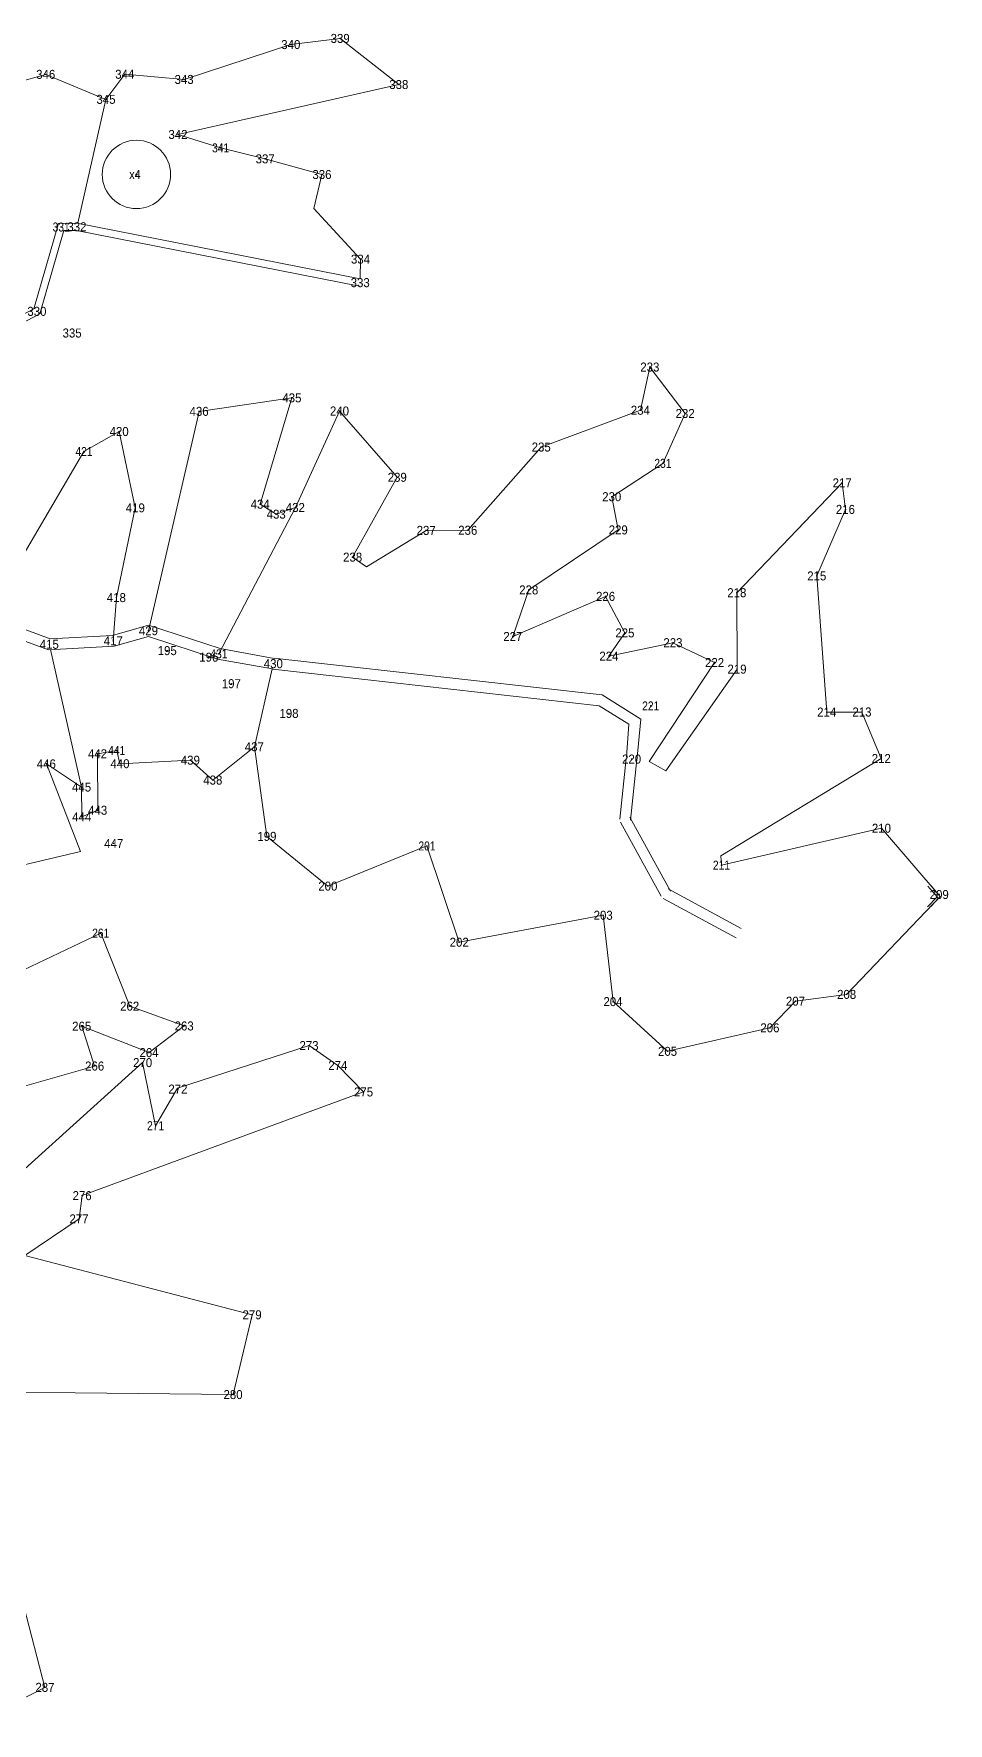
# Model space of a CAD drawing. Header units: metres. Extents: x 551040 to 556777, y 1846780 to 1849752.
# Drawn here: x 552157 to 552665, y 1847432 to 1848370 of the extents above; entities that cross this region are included whole.
import ezdxf
from ezdxf.enums import TextEntityAlignment as Align

# ---------------------------------------------------------------- set-up
doc = ezdxf.new("R2010")
doc.units = ezdxf.units.M
doc.header["$LTSCALE"] = 2
for name, color, linetype, lineweight in [('10', 7, 'Continuous', 13), ('11', 7, 'Continuous', 13), ('22', 7, 'Continuous', 13), ('23', 7, 'Continuous', 13)]:
    doc.layers.add(name, color=color, linetype=linetype, lineweight=lineweight)
doc.layers.add('12', color=7, linetype='Continuous')

msp = doc.modelspace()

# ---------------------------------------------------------------- hatches: boundary and pattern name
at = {"layer": '10'}
msp.add_hatch(color=256, dxfattribs=at).paths.add_polyline_path([(552214.235, 1848291.74, 1), (552214.085, 1848291.74, 1)])
msp.add_hatch(color=256, dxfattribs=at).paths.add_polyline_path([(552214.235, 1848291.74, 1), (552214.085, 1848291.74, 1)])

# ---------------------------------------------------------------- linework, layer by layer
for p, q in [((552213.85, 1848291.74), (552213.54, 1848291.74)), ((552213.85, 1848291.74), (552213.54, 1848291.74)), ((552214.16, 1848292.36), (552214.16, 1848292.05)), ((552214.16, 1848292.36), (552214.16, 1848292.05)), ((552214.16, 1848291.43), (552214.16, 1848291.12)), ((552214.16, 1848291.43), (552214.16, 1848291.12)), ((552214.78, 1848291.74), (552214.47, 1848291.74)), ((552214.78, 1848291.74), (552214.47, 1848291.74))]:
    msp.add_line(p, q, dxfattribs=at)
for radius in [0.312, 0.312, 0.075, 0.075]:
    msp.add_circle((552214.16, 1848291.74), radius, dxfattribs=at)
at = {"layer": '11'}
for p, q in [((552327.58, 1848367.26), (552326.96, 1848367.26)), ((552327.58, 1848367.26), (552326.96, 1848367.26)), ((552327.27, 1848367.57), (552327.27, 1848366.95)), ((552327.27, 1848367.57), (552327.27, 1848366.95)), ((552300.17, 1848363.85), (552299.55, 1848363.85)), ((552300.17, 1848363.85), (552299.55, 1848363.85)), ((552299.86, 1848364.16), (552299.86, 1848363.54)), ((552299.86, 1848364.16), (552299.86, 1848363.54)), ((552163.78, 1848347.62), (552163.78, 1848347)), ((552163.78, 1848347.62), (552163.78, 1848347)), ((552207.66, 1848347.67), (552207.66, 1848347.05)), ((552207.66, 1848347.67), (552207.66, 1848347.05)), ((552164.09, 1848347.31), (552163.47, 1848347.31)), ((552164.09, 1848347.31), (552163.47, 1848347.31)), ((552207.97, 1848347.36), (552207.35, 1848347.36)), ((552207.97, 1848347.36), (552207.35, 1848347.36)), ((552240.92, 1848344.48), (552240.3, 1848344.48)), ((552240.92, 1848344.48), (552240.3, 1848344.48)), ((552240.61, 1848344.79), (552240.61, 1848344.17)), ((552240.61, 1848344.79), (552240.61, 1848344.17)), ((552360.15, 1848341.66), (552359.53, 1848341.66)), ((552360.15, 1848341.66), (552359.53, 1848341.66)), ((552359.84, 1848341.97), (552359.84, 1848341.35)), ((552359.84, 1848341.97), (552359.84, 1848341.35)), ((552197.54, 1848333.44), (552196.92, 1848333.44)), ((552197.54, 1848333.44), (552196.92, 1848333.44)), ((552197.23, 1848333.75), (552197.23, 1848333.13)), ((552197.23, 1848333.75), (552197.23, 1848333.13)), ((552237.52, 1848313.94), (552236.9, 1848313.94)), ((552237.52, 1848313.94), (552236.9, 1848313.94)), ((552237.21, 1848314.25), (552237.21, 1848313.63)), ((552237.21, 1848314.25), (552237.21, 1848313.63)), ((552261.19, 1848306.5), (552260.57, 1848306.5)), ((552261.19, 1848306.5), (552260.57, 1848306.5)), ((552260.88, 1848306.81), (552260.88, 1848306.19)), ((552260.88, 1848306.81), (552260.88, 1848306.19)), ((552285.63, 1848300.72), (552285.63, 1848300.1)), ((552285.63, 1848300.72), (552285.63, 1848300.1)), ((552285.94, 1848300.41), (552285.32, 1848300.41)), ((552285.94, 1848300.41), (552285.32, 1848300.41)), ((552317.47, 1848291.7), (552316.85, 1848291.7)), ((552317.47, 1848291.7), (552316.85, 1848291.7)), ((552317.16, 1848292.01), (552317.16, 1848291.39)), ((552317.16, 1848292.01), (552317.16, 1848291.39)), ((552172.65, 1848262.55), (552172.03, 1848262.55)), ((552172.65, 1848262.55), (552172.03, 1848262.55)), ((552172.34, 1848262.86), (552172.34, 1848262.24)), ((552172.34, 1848262.86), (552172.34, 1848262.24)), ((552181.41, 1848262.7), (552180.79, 1848262.7)), ((552181.41, 1848262.7), (552180.79, 1848262.7)), ((552181.1, 1848263.01), (552181.1, 1848262.39)), ((552181.1, 1848263.01), (552181.1, 1848262.39)), ((552338.88, 1848244.72), (552338.26, 1848244.72)), ((552338.88, 1848244.72), (552338.26, 1848244.72)), ((552338.57, 1848245.03), (552338.57, 1848244.41)), ((552338.57, 1848245.03), (552338.57, 1848244.41)), ((552338.71, 1848231.67), (552338.09, 1848231.67)), ((552338.71, 1848231.67), (552338.09, 1848231.67)), ((552338.4, 1848231.98), (552338.4, 1848231.36)), ((552338.4, 1848231.98), (552338.4, 1848231.36)), ((552159.17, 1848215.73), (552158.55, 1848215.73)), ((552159.17, 1848215.73), (552158.55, 1848215.73)), ((552158.86, 1848216.04), (552158.86, 1848215.42)), ((552158.86, 1848216.04), (552158.86, 1848215.42)), ((552178.74, 1848203.71), (552178.12, 1848203.71)), ((552178.74, 1848203.71), (552178.12, 1848203.71)), ((552178.43, 1848204.02), (552178.43, 1848203.4)), ((552178.43, 1848204.02), (552178.43, 1848203.4)), ((552499.54, 1848184.81), (552498.92, 1848184.81)), ((552499.23, 1848184.5), (552499.23, 1848185.13)), ((552249.26, 1848160.21), (552248.64, 1848160.21)), ((552248.95, 1848159.9), (552248.95, 1848160.52)), ((552300.79, 1848167.71), (552300.16, 1848167.71)), ((552300.47, 1848167.4), (552300.47, 1848168.02)), ((552327.2, 1848160.41), (552326.57, 1848160.41)), ((552326.89, 1848160.1), (552326.89, 1848160.72)), ((552494.27, 1848160.83), (552493.64, 1848160.83)), ((552493.96, 1848160.51), (552493.96, 1848161.14)), ((552519.16, 1848159.04), (552518.53, 1848159.04)), ((552518.84, 1848158.73), (552518.84, 1848159.35)), ((552204.86, 1848149.03), (552204.23, 1848149.03)), ((552204.54, 1848148.72), (552204.54, 1848149.35)), ((552185.33, 1848137.92), (552184.71, 1848137.92)), ((552185.02, 1848137.61), (552185.02, 1848138.23)), ((552439.22, 1848140.4), (552438.6, 1848140.4)), ((552438.91, 1848140.09), (552438.91, 1848140.71)), ((552359.28, 1848123.6), (552358.66, 1848123.6)), ((552358.97, 1848123.29), (552358.97, 1848123.91)), ((552506.78, 1848131.35), (552506.16, 1848131.35)), ((552506.47, 1848131.03), (552506.47, 1848131.66)), ((552478.08, 1848112.52), (552478.08, 1848113.15)), ((552606.34, 1848120.53), (552605.72, 1848120.53)), ((552606.03, 1848120.22), (552606.03, 1848120.84)), ((552213.85, 1848106.64), (552213.22, 1848106.64)), ((552213.53, 1848106.33), (552213.53, 1848106.95)), ((552283.16, 1848108.65), (552282.53, 1848108.65)), ((552282.85, 1848108.34), (552282.85, 1848108.96)), ((552302.71, 1848106.85), (552302.09, 1848106.85)), ((552302.4, 1848106.54), (552302.4, 1848107.17)), ((552478.39, 1848112.83), (552477.77, 1848112.83)), ((552608.16, 1848105.78), (552607.53, 1848105.78)), ((552607.84, 1848105.47), (552607.84, 1848106.09)), ((552292.06, 1848103.14), (552291.43, 1848103.14)), ((552291.75, 1848102.83), (552291.75, 1848103.45)), ((552375.04, 1848093.82), (552375.04, 1848094.45)), ((552398.14, 1848093.88), (552398.14, 1848094.5)), ((552481.99, 1848094.4), (552481.37, 1848094.4)), ((552481.68, 1848094.09), (552481.68, 1848094.71)), ((552375.35, 1848094.13), (552374.73, 1848094.13)), ((552398.46, 1848094.19), (552397.83, 1848094.19)), ((552334.51, 1848079.28), (552333.88, 1848079.28)), ((552334.2, 1848078.97), (552334.2, 1848079.59)), ((552592.25, 1848068.85), (552591.63, 1848068.85)), ((552591.94, 1848068.54), (552591.94, 1848069.16)), ((552203.3, 1848056.81), (552202.68, 1848056.81)), ((552202.99, 1848056.5), (552202.99, 1848057.13)), ((552432.31, 1848061.08), (552431.68, 1848061.08)), ((552432, 1848060.77), (552432, 1848061.39)), ((552474.97, 1848057.5), (552474.35, 1848057.5)), ((552474.66, 1848057.18), (552474.66, 1848057.81)), ((552547.84, 1848059.52), (552547.22, 1848059.52)), ((552547.53, 1848059.21), (552547.53, 1848059.83)), ((552221.12, 1848038.41), (552220.5, 1848038.41)), ((552220.81, 1848038.1), (552220.81, 1848038.73)), ((552166.04, 1848030.9), (552165.42, 1848030.9)), ((552165.73, 1848030.59), (552165.73, 1848031.21)), ((552201.59, 1848032.83), (552200.96, 1848032.83)), ((552201.27, 1848032.52), (552201.27, 1848033.15)), ((552423.49, 1848035.23), (552422.86, 1848035.23)), ((552423.17, 1848034.92), (552423.17, 1848035.55)), ((552485.69, 1848037.23), (552485.06, 1848037.23)), ((552485.38, 1848036.92), (552485.38, 1848037.55)), ((552512.36, 1848031.77), (552511.74, 1848031.77)), ((552512.05, 1848031.46), (552512.05, 1848032.08)), ((552231.55, 1848027.38), (552230.92, 1848027.38)), ((552231.24, 1848027.07), (552231.24, 1848027.7)), ((552254.66, 1848023.75), (552254.04, 1848023.75)), ((552254.35, 1848023.44), (552254.35, 1848024.06)), ((552260.26, 1848025.6), (552259.63, 1848025.6)), ((552259.94, 1848025.29), (552259.94, 1848025.91)), ((552290.48, 1848020.14), (552289.86, 1848020.14)), ((552290.17, 1848019.83), (552290.17, 1848020.45)), ((552476.83, 1848024.3), (552476.21, 1848024.3)), ((552476.52, 1848023.99), (552476.52, 1848024.61)), ((552535.5, 1848020.76), (552534.87, 1848020.76)), ((552535.18, 1848020.45), (552535.18, 1848021.07)), ((552547.95, 1848017.1), (552547.32, 1848017.1)), ((552547.63, 1848016.79), (552547.63, 1848017.41)), ((552267.14, 1848009.03), (552266.52, 1848009.03)), ((552266.83, 1848008.72), (552266.83, 1848009.34)), ((552299.18, 1847992.51), (552298.55, 1847992.51)), ((552298.86, 1847992.2), (552298.86, 1847992.82)), ((552500.01, 1847996.69), (552499.38, 1847996.69)), ((552499.7, 1847996.38), (552499.7, 1847997.01)), ((552597.77, 1847993.25), (552597.15, 1847993.25)), ((552597.46, 1847992.94), (552597.46, 1847993.56)), ((552617.32, 1847993.3), (552616.7, 1847993.3)), ((552617.01, 1847992.99), (552617.01, 1847993.61)), ((552279.94, 1847974.01), (552279.31, 1847974.01)), ((552279.62, 1847973.7), (552279.62, 1847974.32)), ((552164.43, 1847964.5), (552163.8, 1847964.5)), ((552164.12, 1847964.19), (552164.12, 1847964.81)), ((552192.85, 1847970.11), (552192.23, 1847970.11)), ((552192.54, 1847969.79), (552192.54, 1847970.42)), ((552203.51, 1847971.98), (552202.89, 1847971.98)), ((552203.2, 1847971.66), (552203.2, 1847972.29)), ((552205.31, 1847964.6), (552204.68, 1847964.6)), ((552205, 1847964.29), (552205, 1847964.91)), ((552244.41, 1847966.54), (552243.78, 1847966.54)), ((552244.09, 1847966.23), (552244.09, 1847966.86)), ((552489.42, 1847967.16), (552488.79, 1847967.16)), ((552489.1, 1847966.85), (552489.1, 1847967.47)), ((552628.05, 1847967.5), (552627.43, 1847967.5)), ((552627.74, 1847967.19), (552627.74, 1847967.81)), ((552256.87, 1847955.51), (552256.25, 1847955.51)), ((552256.56, 1847955.2), (552256.56, 1847955.82)), ((552184.01, 1847951.64), (552183.39, 1847951.64)), ((552183.7, 1847951.33), (552183.7, 1847951.95)), ((552184.05, 1847935.04), (552183.43, 1847935.04)), ((552183.74, 1847934.73), (552183.74, 1847935.35)), ((552192.93, 1847938.75), (552192.31, 1847938.75)), ((552192.62, 1847938.44), (552192.62, 1847939.06)), ((552628.15, 1847928.77), (552627.52, 1847928.77)), ((552627.83, 1847928.46), (552627.83, 1847929.08)), ((552201.86, 1847920.33), (552201.24, 1847920.33)), ((552201.55, 1847920.02), (552201.55, 1847920.64)), ((552286.9, 1847924.24), (552286.28, 1847924.24)), ((552286.59, 1847923.93), (552286.59, 1847924.55)), ((552375.78, 1847918.92), (552375.16, 1847918.92)), ((552375.47, 1847918.61), (552375.47, 1847919.24)), ((552539.33, 1847908.27), (552538.71, 1847908.27)), ((552539.02, 1847907.95), (552539.02, 1847908.58)), ((552320.74, 1847896.66), (552320.12, 1847896.66)), ((552320.43, 1847896.35), (552320.43, 1847896.97)), ((552660.23, 1847891.97), (552659.61, 1847891.97)), ((552659.92, 1847891.65), (552659.92, 1847892.28)), ((552473.63, 1847880.44), (552473.01, 1847880.44)), ((552473.32, 1847880.13), (552473.32, 1847880.75)), ((552194.61, 1847870.53), (552193.99, 1847870.53)), ((552194.3, 1847870.21), (552194.3, 1847870.84)), ((552393.69, 1847865.49), (552393.06, 1847865.49)), ((552393.38, 1847865.17), (552393.38, 1847865.8)), ((552479.08, 1847832.5), (552478.46, 1847832.5)), ((552478.77, 1847832.19), (552478.77, 1847832.81)), ((552580.4, 1847832.75), (552579.77, 1847832.75)), ((552580.09, 1847832.44), (552580.09, 1847833.06)), ((552608.83, 1847836.51), (552608.2, 1847836.51)), ((552608.51, 1847836.2), (552608.51, 1847836.82)), ((552210.71, 1847829.99), (552210.08, 1847829.99)), ((552210.4, 1847829.68), (552210.4, 1847830.3)), ((552184.08, 1847818.86), (552183.45, 1847818.86)), ((552183.76, 1847818.55), (552183.76, 1847819.17)), ((552240.95, 1847819), (552240.33, 1847819)), ((552240.64, 1847818.69), (552240.64, 1847819.31)), ((552566.22, 1847817.96), (552565.59, 1847817.96)), ((552565.9, 1847817.65), (552565.9, 1847818.27)), ((552221.44, 1847804.2), (552220.81, 1847804.2)), ((552221.12, 1847803.89), (552221.12, 1847804.51)), ((552310.3, 1847808.1), (552309.67, 1847808.1)), ((552309.98, 1847807.79), (552309.98, 1847808.42)), ((552509.37, 1847804.91), (552508.75, 1847804.91)), ((552509.06, 1847804.6), (552509.06, 1847805.22)), ((552191.24, 1847796.75), (552190.62, 1847796.75)), ((552190.93, 1847796.43), (552190.93, 1847797.06)), ((552217.9, 1847798.65), (552217.27, 1847798.65)), ((552217.58, 1847798.34), (552217.58, 1847798.97)), ((552326.32, 1847797.08), (552325.7, 1847797.08)), ((552326.01, 1847796.77), (552326.01, 1847797.39)), ((552237.48, 1847783.95), (552236.86, 1847783.95)), ((552237.17, 1847783.64), (552237.17, 1847784.26)), ((552340.58, 1847782.36), (552339.95, 1847782.36)), ((552340.26, 1847782.05), (552340.26, 1847782.67)), ((552225.09, 1847763.63), (552224.47, 1847763.63)), ((552224.78, 1847763.32), (552224.78, 1847763.94)), ((552184.31, 1847724.8), (552183.68, 1847724.8)), ((552183.99, 1847724.49), (552183.99, 1847725.11)), ((552182.56, 1847711.89), (552181.94, 1847711.89)), ((552182.25, 1847711.57), (552182.25, 1847712.2)), ((552278.67, 1847658.64), (552278.05, 1847658.64)), ((552278.36, 1847658.32), (552278.36, 1847658.95)), ((552268.12, 1847614.35), (552267.49, 1847614.35)), ((552267.8, 1847614.03), (552267.8, 1847614.66)), ((552163.65, 1847451.79), (552163.03, 1847451.79)), ((552163.34, 1847451.48), (552163.34, 1847452.1))]:
    msp.add_line(p, q, dxfattribs=at)
at = {"layer": '22'}
for p, q in [((552197.23, 1848333.44), (552181.54, 1848264.65)), ((552170.83, 1848264.52), (552157.18, 1848217.11)), ((552181.27, 1848264.7), (552170.83, 1848264.52)), ((552338.43, 1848233.7), (552181.27, 1848264.7)), ((552338.43, 1848233.7), (552338.57, 1848244.72)), ((552157.18, 1848217.11), (552140.9, 1848208.6)), ((552248.95, 1848160.21), (552220.81, 1848038.41)), ((552326.9, 1848160.41), (552302.4, 1848106.85)), ((552183.7, 1847951.64), (552166.4, 1848027.94)), ((552260.68, 1848028.51), (552290.7, 1848023.09)), ((552290.5, 1848023.12), (552472.67, 1848002.76)), ((552289.84, 1848017.16), (552471.11, 1847996.67)), ((552494.26, 1847989.38), (552472.67, 1848002.76)), ((552487.59, 1847986.46), (552471.11, 1847996.67)), ((552487.59, 1847986.46), (552486.29, 1847968.17)), ((552494.26, 1847989.38), (552491.93, 1847966.15)), ((552164.12, 1847964.5), (552183.08, 1847915.93)), ((552486.13, 1847967.48), (552482.53, 1847933.88)), ((552492.09, 1847966.84), (552488.49, 1847933.24)), ((552488.14, 1847935), (552510.69, 1847893.92)), ((552482.88, 1847932.12), (552505.43, 1847891.04)), ((552506.63, 1847889.84), (552547.1, 1847867.85)), ((552509.49, 1847895.12), (552549.96, 1847873.13))]:
    msp.add_line(p, q, dxfattribs=at)
for points in [[(552317.16, 1848291.7), (552285.63, 1848300.41), (552260.88, 1848306.5), (552237.21, 1848313.94), (552359.84, 1848341.66), (552327.27, 1848367.26), (552299.86, 1848363.85), (552240.61, 1848344.48), (552207.66, 1848347.36), (552197.23, 1848333.44), (552163.78, 1848347.31), (552131.37, 1848338.34)], [(552317.16, 1848291.7), (552312.69, 1848272.82), (552338.57, 1848244.72)], [(552338.01, 1848229.71), (552180.93, 1848260.7), (552173.85, 1848260.58), (552160.54, 1848214.35), (552141.88, 1848204.6), (552062.57, 1848204.34)], [(552279.62, 1847974.01), (552286.6, 1847924.24), (552320.44, 1847896.66), (552375.48, 1847918.92), (552393.39, 1847865.49), (552473.33, 1847880.44), (552478.78, 1847832.5), (552509.07, 1847804.91), (552565.91, 1847817.96), (552580.1, 1847832.75), (552608.52, 1847836.51), (552660.45, 1847890.86), (552627.84, 1847928.77), (552539.03, 1847908.27), (552538.64, 1847913.41), (552627.75, 1847967.5), (552617.02, 1847993.3), (552597.47, 1847993.25), (552591.95, 1848068.85), (552607.85, 1848105.78), (552606.04, 1848120.53), (552547.54, 1848059.52), (552547.64, 1848017.1), (552508.05, 1847960.71), (552498.8, 1847965.73), (552535.19, 1848020.76), (552512.06, 1848031.77), (552476.53, 1848024.3), (552485.39, 1848037.23), (552474.67, 1848057.5), (552423.18, 1848035.23), (552432.01, 1848061.08), (552481.69, 1848094.4), (552478.09, 1848112.83), (552506.48, 1848131.35), (552518.85, 1848159.04), (552499.24, 1848184.81), (552493.97, 1848160.83), (552438.92, 1848140.4)], [(552248.95, 1848160.21), (552300.47, 1848167.71), (552282.85, 1848108.65), (552291.75, 1848103.14), (552302.4, 1848106.85), (552259.94, 1848025.6)], [(552326.9, 1848160.41), (552358.98, 1848123.6), (552334.21, 1848079.28), (552341.86, 1848073.9), (552375.05, 1848094.13), (552398.15, 1848094.19), (552438.92, 1848140.4)], [(552058.94, 1848089.65), (552094.48, 1848093.43), (552146.08, 1848071.43), (552185.02, 1848137.92), (552204.54, 1848149.03), (552213.53, 1848106.64), (552202.99, 1848056.81), (552201.27, 1848032.83)], [(552056.1, 1848061.22), (552141.72, 1848042.93), (552166.19, 1848033.93), (552200.81, 1848035.81), (552220.88, 1848041.54), (552260.68, 1848028.51)], [(552054.93, 1848055.33), (552140.08, 1848037.15), (552165.28, 1848027.88), (552201.82, 1848029.86), (552220.76, 1848035.27), (552259.19, 1848022.69), (552289.63, 1848017.19)], [(552183.08, 1847915.93), (552123.39, 1847901.7), (552093.04, 1847955.1), (552069.77, 1848023.29), (552048.45, 1848019.55)], [(552289.5, 1848017.21), (552279.62, 1847974.01), (552256.56, 1847955.51), (552244.09, 1847966.54), (552205, 1847964.6), (552203.2, 1847971.98), (552192.54, 1847970.11), (552192.62, 1847938.75), (552183.74, 1847935.04), (552183.7, 1847951.64), (552164.12, 1847964.5)], [(552093.12, 1847822.33), (552194.31, 1847870.53), (552210.41, 1847829.99), (552240.65, 1847819), (552221.13, 1847804.2), (552183.77, 1847818.86), (552190.94, 1847796.75), (552132.33, 1847780)], [(552151.98, 1847739.48), (552217.59, 1847798.65), (552224.79, 1847763.63), (552236.93, 1847784.43), (552309.99, 1847808.1), (552326.02, 1847797.08), (552340.27, 1847782.36), (552184, 1847724.8), (552182.26, 1847711.89), (552152.09, 1847691.52), (552278.37, 1847658.64), (552267.81, 1847614.35), (552127.39, 1847615.85)], [(552140.02, 1847542.1), (552163.35, 1847451.79), (552079.91, 1847409.17)]]:
    msp.add_lwpolyline(points, dxfattribs=at)
msp.add_circle((552214.16, 1848291.74), 18.974, dxfattribs=at)
at = {"layer": '23'}
for points in [[(552653.64, 1847896.62), (552658.73, 1847890.71), (552653.46, 1847885.17)], [(552655.36, 1847896.77), (552660.45, 1847890.86), (552655.18, 1847885.32)]]:
    msp.add_lwpolyline(points, dxfattribs=at)

# ---------------------------------------------------------------- texts
at = {"layer": '12'}
for s, width, p in [('340', 0.95, (552299.86, 1848361.35)), ('339', 0.95, (552327.27, 1848364.76)), ('346', 0.95, (552163.775, 1848344.81)), ('344', 0.95, (552207.66, 1848344.86)), ('343', 0.95, (552240.61, 1848341.98)), ('338', 0.95, (552359.84, 1848339.16)), ('345', 0.95, (552197.23, 1848330.94)), ('342', 0.95, (552237.205, 1848311.44)), ('341', 0.85, (552260.885, 1848304)), ('337', 0.95, (552285.63, 1848297.91)), ('x4 ', 0.9, (552214.16, 1848289.24)), ('336', 0.95, (552317.155, 1848289.2)), ('331', 0.85, (552172.345, 1848260.05)), ('332', 0.95, (552181.095, 1848260.2)), ('334', 0.95, (552338.57, 1848242.22)), ('333', 0.95, (552338.4, 1848229.17)), ('330', 0.95, (552158.86, 1848213.23)), ('335', 0.95, (552178.43, 1848201.21)), ('233', 0.95, (552499.23, 1848182.31)), ('435', 0.95, (552300.47, 1848165.21)), ('436', 0.95, (552248.945, 1848157.71)), ('240', 0.95, (552326.89, 1848157.91)), ('234', 0.95, (552493.96, 1848158.33)), ('232', 0.95, (552518.835, 1848156.54)), ('420', 0.95, (552204.54, 1848146.53)), ('235', 0.95, (552438.91, 1848137.9)), ('421', 0.85, (552185.025, 1848135.42)), ('231', 0.85, (552506.475, 1848128.85)), ('239', 0.95, (552358.97, 1848121.1)), ('217', 0.95, (552606.03, 1848118.03)), ('230', 0.95, (552478.08, 1848110.33)), ('419', 0.95, (552213.53, 1848104.14)), ('434', 0.95, (552282.85, 1848106.15)), ('433', 0.95, (552291.75, 1848100.64)), ('432', 0.95, (552302.395, 1848104.35)), ('216', 0.95, (552607.835, 1848103.28)), ('237', 0.95, (552375.04, 1848091.63)), ('236', 0.95, (552398.135, 1848091.69)), ('229', 0.95, (552481.68, 1848091.9)), ('238', 0.95, (552334.2, 1848076.78)), ('215', 0.95, (552591.94, 1848066.35)), ('418', 0.95, (552202.99, 1848054.31)), ('228', 0.95, (552432, 1848058.58)), ('226', 0.95, (552474.655, 1848055)), ('218', 0.95, (552547.53, 1848057.02)), ('429', 0.95, (552220.81, 1848035.91)), ('225', 0.95, (552485.38, 1848034.73)), ('415', 0.95, (552165.73, 1848028.4)), ('417', 0.95, (552201.27, 1848030.33)), ('195', 0.95, (552231.24, 1848024.88)), ('227', 0.95, (552423.17, 1848032.73)), ('223', 0.95, (552512.05, 1848029.27)), ('196', 0.95, (552254.345, 1848021.25)), ('431', 0.85, (552259.945, 1848023.1)), ('430', 0.95, (552290.17, 1848017.64)), ('224', 0.95, (552476.52, 1848021.8)), ('222', 0.95, (552535.175, 1848018.26)), ('219', 0.95, (552547.63, 1848014.6)), ('197', 0.95, (552266.83, 1848006.53)), ('198', 0.95, (552298.86, 1847990.01)), ('221', 0.85, (552499.705, 1847994.19)), ('214', 0.95, (552597.46, 1847990.75)), ('213', 0.95, (552617.01, 1847990.8)), ('442', 0.95, (552192.535, 1847967.61)), ('441', 0.85, (552203.205, 1847969.48)), ('437', 0.95, (552279.62, 1847971.51)), ('446', 0.95, (552164.115, 1847962)), ('440', 0.95, (552205, 1847962.1)), ('439', 0.95, (552244.09, 1847964.04)), ('220', 0.95, (552489.1, 1847964.66)), ('212', 0.95, (552627.735, 1847965)), ('445', 0.95, (552183.7, 1847949.14)), ('438', 0.95, (552256.56, 1847953.01)), ('444', 0.95, (552183.74, 1847932.54)), ('443', 0.95, (552192.62, 1847936.25)), ('199', 0.95, (552286.59, 1847921.74)), ('210', 0.95, (552627.83, 1847926.27)), ('447', 0.95, (552201.55, 1847917.83)), ('201', 0.85, (552375.475, 1847916.42)), ('211', 0.85, (552539.025, 1847905.77)), ('200', 0.95, (552320.43, 1847894.16)), ('209', 0.95, (552659.92, 1847889.47)), ('203', 0.95, (552473.32, 1847877.94)), ('261', 0.85, (552194.305, 1847868.03)), ('202', 0.95, (552393.375, 1847862.99)), ('262', 0.95, (552210.395, 1847827.49)), ('204', 0.95, (552478.77, 1847830)), ('207', 0.95, (552580.09, 1847830.25)), ('208', 0.95, (552608.51, 1847834.01)), ('265', 0.95, (552183.76, 1847816.36)), ('263', 0.95, (552240.64, 1847816.5)), ('206', 0.95, (552565.895, 1847815.46)), ('264', 0.95, (552221.12, 1847801.7)), ('273', 0.95, (552309.98, 1847805.6)), ('205', 0.95, (552509.06, 1847802.41)), ('266', 0.95, (552190.925, 1847794.25)), ('270', 0.95, (552217.58, 1847796.15)), ('274', 0.95, (552326.01, 1847794.58)), ('272', 0.95, (552237.165, 1847781.45)), ('275', 0.95, (552340.26, 1847779.86)), ('271', 0.85, (552224.785, 1847761.13)), ('276', 0.95, (552183.985, 1847722.3)), ('277', 0.95, (552182.25, 1847709.39)), ('279', 0.95, (552278.36, 1847656.14)), ('280', 0.95, (552267.8, 1847611.85)), ('287', 0.95, (552163.34, 1847449.29))]:
    msp.add_text(s, height=5, dxfattribs=dict(at, width=width)).set_placement(p, align=Align.CENTER)

doc.saveas('drawing.dxf')
